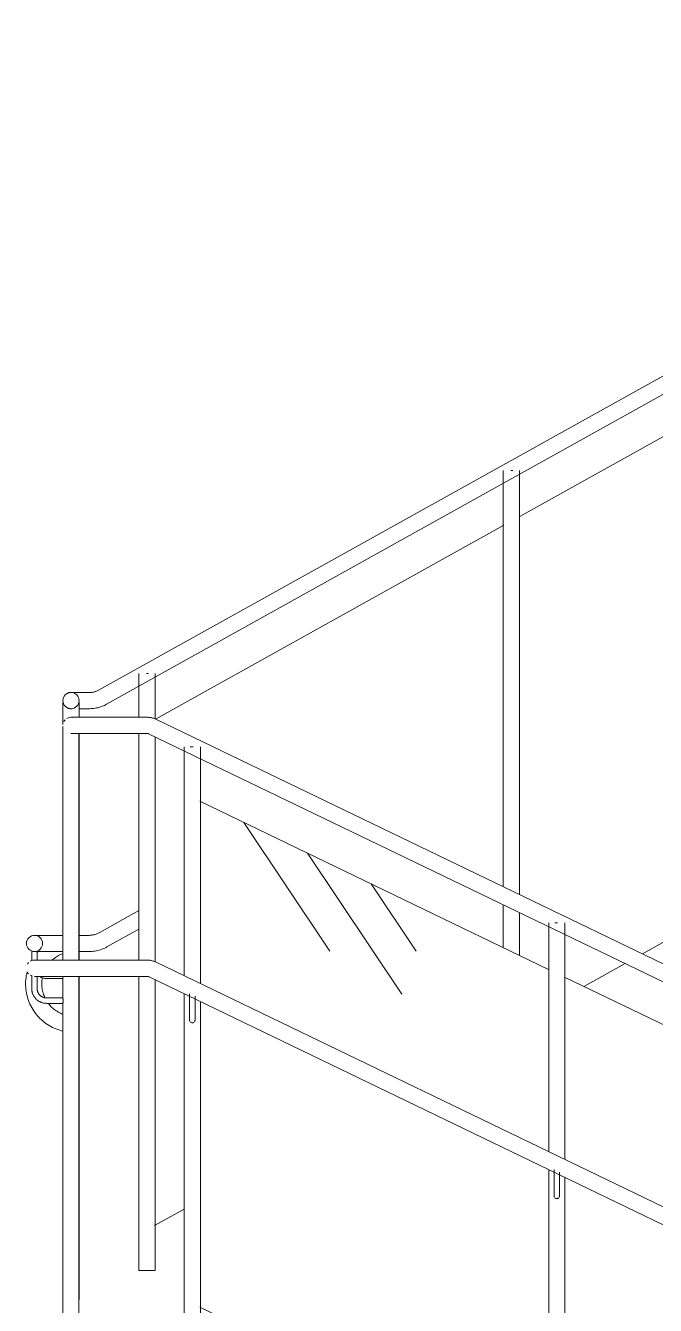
# Model space of a CAD drawing. Header units: millimetres. Extents: x -515342 to 330399, y -224905 to 507333.
# Drawn here: x 247388 to 248944, y 96382 to 99544 of the extents above; entities that cross this region are included whole.
import ezdxf

# ---------------------------------------------------------------- set-up
doc = ezdxf.new("R2010")
doc.units = ezdxf.units.MM
doc.layers.get('0').update_dxf_attribs({"lineweight": 0})
doc.layers.add('Лестницы', color=7, linetype='Continuous', lineweight=0)
doc.layers.add('Ограждение', color=7, linetype='Continuous', lineweight=0)
pattern_1 = [(123.69, (-5255.8, 6334.5), (-2598.612, 3008.927), [641.07, -5769.6]), (123.69, (-5220.23, 6441.2), (-2598.612, 3008.927), [384.64, -6026.03]), (123.69, (-5433.6, 6441.2), (-2598.612, 3008.927), [384.64, -6026.03])]

# ---------------------------------------------------------------- blocks, each defined once
blk = doc.blocks.new('Ограждение - АР_Ограждение_Ограничение_Дуга D40_расстояние между поручнями 200-V280-О_АР_П_Разрез 2-2')
at = {"layer": 'Ограждение'}
for p, q in [((-13955.9, 9204), (-13957, 9202)), ((-13940.6, 9225.4), (-13942.8, 9222.9)), ((-13935.1, 9231.2), (-13937.3, 9228.9))]:
    blk.add_line(p, q, dxfattribs=at)
at = {"layer": 'Ограждение', "flags": 128}
for points in [[(-13905.3, 9204.3), (-13902.9, 9206.4), (-13900.4, 9208.5), (-13897.8, 9210.4), (-13895.2, 9212.2), (-13892.5, 9213.9), (-13889.7, 9215.5), (-13886.9, 9217), (-13884, 9218.3), (-13881, 9219.6), (-13879.3, 9220.2)], [(-13967.5, 9174.9), (-13968.6, 9170.4), (-13969.5, 9165.7), (-13970.2, 9161), (-13970.7, 9156.2), (-13971.1, 9151.4), (-13971.2, 9146.6), (-13971.2, 9141.8), (-13970.9, 9137), (-13970.5, 9132.3), (-13969.9, 9127.5), (-13969.1, 9122.8), (-13968.1, 9118.1), (-13966.9, 9113.4), (-13965.5, 9108.8), (-13964, 9104.3), (-13962.3, 9099.8), (-13960.4, 9095.4), (-13958.3, 9091.1), (-13956, 9086.8), (-13953.6, 9082.7), (-13951, 9078.6), (-13948.3, 9074.7), (-13945.4, 9070.9), (-13942.3, 9067.2), (-13939.1, 9063.6), (-13935.8, 9060.2), (-13932.3, 9056.8), (-13928.7, 9053.7), (-13925, 9050.7), (-13921.1, 9047.8), (-13917.2, 9045.1), (-13913.1, 9042.5), (-13908.9, 9040.1), (-13904.7, 9037.9), (-13900.3, 9035.8), (-13895.9, 9034), (-13891.4, 9032.3), (-13886.9, 9030.7), (-13882.3, 9029.4), (-13879.4, 9028.7)], [(-13923.8, 9111.7), (-13924.6, 9113.4), (-13925.8, 9116.3), (-13926.9, 9119.3), (-13927.9, 9122.4), (-13928.7, 9125.5), (-13929.5, 9128.6), (-13930.1, 9131.7), (-13930.6, 9134.9), (-13930.9, 9138.1), (-13931.1, 9141.3), (-13931.2, 9144.5), (-13931.2, 9147.7), (-13931, 9150.9), (-13930.8, 9154.1), (-13930.3, 9157.2), (-13929.8, 9160.4)], [(-13879.4, 9070.5), (-13882.4, 9071.6), (-13885.3, 9073), (-13888.2, 9074.4), (-13891, 9075.9), (-13893.7, 9077.6), (-13896.4, 9079.3), (-13899, 9081.2), (-13901.5, 9083.1), (-13904, 9085.2), (-13906.3, 9087.3), (-13908.6, 9089.6), (-13910.8, 9091.9), (-13912.9, 9094.4), (-13914.9, 9096.9)]]:
    blk.add_lwpolyline(points, dxfattribs=at)
blk = doc.blocks.new('Тип перил - АР_Ограждение_Ограничение_Дуга D40_расстояние между поручнями 200-V282-О_АР_П_Разрез 2-2')
at = {"layer": 'Ограждение'}
for p, q in [((-13955.9, 9204), (-13957, 9202)), ((-13940.6, 9225.4), (-13942.8, 9222.9)), ((-13935.1, 9231.2), (-13937.3, 9228.9))]:
    blk.add_line(p, q, dxfattribs=at)
at = {"layer": 'Ограждение', "flags": 128}
for points in [[(-13905.3, 9204.3), (-13902.9, 9206.4), (-13900.4, 9208.5), (-13897.8, 9210.4), (-13895.2, 9212.2), (-13892.5, 9213.9), (-13889.7, 9215.5), (-13886.9, 9217), (-13884, 9218.3), (-13881, 9219.6), (-13879.3, 9220.2)], [(-13967.5, 9174.9), (-13968.6, 9170.4), (-13969.5, 9165.7), (-13970.2, 9161), (-13970.7, 9156.2), (-13971.1, 9151.4), (-13971.2, 9146.6), (-13971.2, 9141.8), (-13970.9, 9137), (-13970.5, 9132.3), (-13969.9, 9127.5), (-13969.1, 9122.8), (-13968.1, 9118.1), (-13966.9, 9113.4), (-13965.5, 9108.8), (-13964, 9104.3), (-13962.3, 9099.8), (-13960.4, 9095.4), (-13958.3, 9091.1), (-13956, 9086.8), (-13953.6, 9082.7), (-13951, 9078.6), (-13948.3, 9074.7), (-13945.4, 9070.9), (-13942.3, 9067.2), (-13939.1, 9063.6), (-13935.8, 9060.2), (-13932.3, 9056.8), (-13928.7, 9053.7), (-13925, 9050.7), (-13921.1, 9047.8), (-13917.2, 9045.1), (-13913.1, 9042.5), (-13908.9, 9040.1), (-13904.7, 9037.9), (-13900.3, 9035.8), (-13895.9, 9034), (-13891.4, 9032.3), (-13886.9, 9030.7), (-13882.3, 9029.4), (-13879.4, 9028.7)], [(-13923.8, 9111.7), (-13924.6, 9113.4), (-13925.8, 9116.3), (-13926.9, 9119.3), (-13927.9, 9122.4), (-13928.7, 9125.5), (-13929.5, 9128.6), (-13930.1, 9131.7), (-13930.6, 9134.9), (-13930.9, 9138.1), (-13931.1, 9141.3), (-13931.2, 9144.5), (-13931.2, 9147.7), (-13931, 9150.9), (-13930.8, 9154.1), (-13930.3, 9157.2), (-13929.8, 9160.4)], [(-13879.4, 9070.5), (-13882.4, 9071.6), (-13885.3, 9073), (-13888.2, 9074.4), (-13891, 9075.9), (-13893.7, 9077.6), (-13896.4, 9079.3), (-13899, 9081.2), (-13901.5, 9083.1), (-13904, 9085.2), (-13906.3, 9087.3), (-13908.6, 9089.6), (-13910.8, 9091.9), (-13912.9, 9094.4), (-13914.9, 9096.9)]]:
    blk.add_lwpolyline(points, dxfattribs=at)
blk = doc.blocks.new('Тип перил - Перила_Внутренний_-9190435-О_АР_П_Разрез 2-2')
at = {"layer": 'Ограждение', "flags": 128}
for points in [[(-13801.7, 9266.9), (-13802.9, 9266.6), (-13804.4, 9266.3)], [(-13814.2, 9225.3), (-13810.6, 9225.4), (-13807, 9225.6), (-13803.5, 9226), (-13799.9, 9226.5), (-13796.3, 9227.1), (-13792.8, 9227.9), (-13789.4, 9228.8), (-13785.9, 9229.9), (-13782.5, 9231.1), (-13779.2, 9232.4), (-13775.9, 9233.9), (-13772.7, 9235.5), (-13770.4, 9236.7)]]:
    blk.add_lwpolyline(points, dxfattribs=at)
blk = doc.blocks.new('Ограждение - АР_Ограждение_Балясина_D40_900 для 1500-10124909-О_АР_П_Разрез 2-2')
at = {"layer": 'Ограждение'}
for p, q in [((-13579.6, 9165.5), (-13579.6, 9730.8)), ((-13559.6, 9730.8), (-13564.7, 9730.8)), ((-13557.8, 9730.8), (-13559.6, 9730.8)), ((-13539.6, 9730.8), (-13539.6, 9146.2)), ((-13579.6, 8158.7), (-13579.6, 9121.1)), ((-13566.2, 9085.8), (-13566.2, 9121.1)), ((-13552.9, 9114.7), (-13552.9, 9085.8)), ((-13539.6, 9101.8), (-13539.6, 8158.7))]:
    blk.add_line(p, q, dxfattribs=at)
at = {"layer": 'Ограждение', "flags": 128}
for points in [[(-13566.2, 9055.8), (-13566.2, 9055.9), (-13566.2, 9055.9), (-13566.2, 9056.1), (-13566.2, 9056.2), (-13566.2, 9056.4), (-13566.2, 9056.7), (-13566.2, 9057), (-13566.2, 9057.4), (-13566.2, 9057.8), (-13566.2, 9058.2), (-13566.2, 9058.7), (-13566.2, 9059.2), (-13566.2, 9059.8), (-13566.2, 9060.4), (-13566.2, 9061.1), (-13566.2, 9061.8), (-13566.2, 9062.5), (-13566.2, 9063.3), (-13566.2, 9064.1), (-13566.2, 9064.9), (-13566.2, 9065.8), (-13566.2, 9066.7), (-13566.2, 9067.7), (-13566.2, 9068.6), (-13566.2, 9069.6), (-13566.2, 9070.7), (-13566.2, 9071.7), (-13566.2, 9072.8), (-13566.2, 9073.9), (-13566.2, 9075), (-13566.2, 9076.1), (-13566.2, 9077.2), (-13566.2, 9078.4), (-13566.2, 9079.6), (-13566.2, 9080.7), (-13566.2, 9081.9), (-13566.2, 9083.1), (-13566.2, 9084.3), (-13566.2, 9085.5), (-13566.2, 9085.8)], [(-13552.9, 9085.8), (-13552.9, 9084.6), (-13552.9, 9083.4), (-13552.9, 9082.3), (-13552.9, 9081.1), (-13552.9, 9079.9), (-13552.9, 9078.7), (-13552.9, 9077.6), (-13552.9, 9076.4), (-13552.9, 9075.3), (-13552.9, 9074.2), (-13552.9, 9073.1), (-13552.9, 9072), (-13552.9, 9070.9), (-13552.9, 9069.9), (-13552.9, 9068.9), (-13552.9, 9067.9), (-13552.9, 9067), (-13552.9, 9066.1), (-13552.9, 9065.2), (-13552.9, 9064.3), (-13552.9, 9063.5), (-13552.9, 9062.7), (-13552.9, 9062), (-13552.9, 9061.3), (-13552.9, 9060.6), (-13552.9, 9060), (-13552.9, 9059.4), (-13552.9, 9058.8), (-13552.9, 9058.3), (-13552.9, 9057.9), (-13552.9, 9057.5), (-13552.9, 9057.1), (-13552.9, 9056.8), (-13552.9, 9056.5), (-13552.9, 9056.3), (-13552.9, 9056.1), (-13552.9, 9056), (-13552.9, 9055.9), (-13552.9, 9055.8)]]:
    blk.add_lwpolyline(points, dxfattribs=at)
at = {"layer": 'Ограждение'}
for points, knots in [([(-13566.1, 9057), (-13566.2, 9056.8), (-13566.2, 9056.3), (-13566.2, 9055.5), (-13566.2, 9054.8), (-13566, 9053.9), (-13565.7, 9053.1), (-13565.4, 9052.6), (-13565.3, 9052.5)], [0.4444444, 0.4444444, 0.4444444, 0.4444444, 0.4791667, 0.5138889, 0.5486111, 0.5833333, 0.6527778, 0.6666667, 0.6666667, 0.6666667, 0.6666667]), ([(-13563.9, 9050.7), (-13563.8, 9050.7), (-13563.3, 9050.3), (-13562, 9049.5), (-13560.6, 9049.2), (-13559.6, 9049.2)], [0.7777778, 0.7777778, 0.7777778, 0.7777778, 0.7916667, 0.8611111, 1, 1, 1, 1]), ([(-13553.8, 9052.5), (-13553.6, 9052.8), (-13553.3, 9053.5), (-13553, 9054.5), (-13552.9, 9055.4), (-13552.9, 9056.1), (-13552.9, 9056.6), (-13553, 9056.9)], [0.3333333, 0.3333333, 0.3333333, 0.3333333, 0.3888889, 0.4444444, 0.4791667, 0.5138889, 0.5486111, 0.5486111, 0.5486111, 0.5486111])]:
    blk.add_open_spline(points, degree=3, knots=knots, dxfattribs=at)
blk.add_open_spline([(-13559.6, 9049.2), (-13558.8, 9049.2), (-13557.2, 9049.5), (-13555.9, 9050.2), (-13555.3, 9050.7)], degree=3, dxfattribs=at)
blk = doc.blocks.new('Ограждение - Для шага 900-10119539-О_АР_П_Разрез 2-2')
at = {"layer": 'Ограждение'}
h = blk.add_hatch(dxfattribs=at)
h.set_pattern_fill('FP_54', color=256, style=0, pattern_type=2)
h.set_pattern_definition(pattern_1)
h.paths.add_polyline_path([(-12678.5, 7930.5), (-12678.5, 8686), (-13540.6, 9102.3), (-13540.6, 8346.7), (-12739.1, 7959.7)])
h.paths.add_polyline_path([(-12678.5, 8730.5), (-12678.5, 9180.5), (-13540.6, 9596.7), (-13540.6, 9146.7), (-12693, 8737.4)])
for p, q in [((-13540.6, 9596.7), (-12678.5, 9180.5)), ((-12678.5, 7930.5), (-13540.6, 8346.7))]:
    blk.add_line(p, q, dxfattribs=at)
blk = doc.blocks.new('Ограждение - АР_Ограждение_Балясина_D40_900 для 1500-10124907-О_АР_П_Разрез 2-2')
at = {"layer": 'Ограждение'}
for p, q in [((-12679.6, 8730.9), (-12679.6, 9296.3)), ((-12659.6, 9296.3), (-12664.7, 9296.3)), ((-12657.8, 9296.3), (-12659.6, 9296.3)), ((-12639.6, 9296.3), (-12639.6, 8711.6)), ((-12679.6, 7722.7), (-12679.6, 8686.5)), ((-12666.2, 8651.3), (-12666.2, 8686.6)), ((-12652.9, 8680.2), (-12652.9, 8651.3)), ((-12639.6, 8667.2), (-12639.6, 7722.7))]:
    blk.add_line(p, q, dxfattribs=at)
at = {"layer": 'Ограждение', "flags": 128}
for points in [[(-12666.2, 8621.3), (-12666.2, 8621.3), (-12666.2, 8621.4), (-12666.2, 8621.5), (-12666.2, 8621.7), (-12666.2, 8621.9), (-12666.2, 8622.2), (-12666.2, 8622.5), (-12666.2, 8622.8), (-12666.2, 8623.2), (-12666.2, 8623.7), (-12666.2, 8624.1), (-12666.2, 8624.7), (-12666.2, 8625.3), (-12666.2, 8625.9), (-12666.2, 8626.5), (-12666.2, 8627.2), (-12666.2, 8628), (-12666.2, 8628.7), (-12666.2, 8629.5), (-12666.2, 8630.4), (-12666.2, 8631.3), (-12666.2, 8632.2), (-12666.2, 8633.1), (-12666.2, 8634.1), (-12666.2, 8635.1), (-12666.2, 8636.1), (-12666.2, 8637.2), (-12666.2, 8638.2), (-12666.2, 8639.3), (-12666.2, 8640.4), (-12666.2, 8641.5), (-12666.2, 8642.7), (-12666.2, 8643.8), (-12666.2, 8645), (-12666.2, 8646.2), (-12666.2, 8647.4), (-12666.2, 8648.6), (-12666.2, 8649.8), (-12666.2, 8651), (-12666.2, 8651.3)], [(-12652.9, 8651.3), (-12652.9, 8650.1), (-12652.9, 8648.9), (-12652.9, 8647.7), (-12652.9, 8646.5), (-12652.9, 8645.3), (-12652.9, 8644.2), (-12652.9, 8643), (-12652.9, 8641.9), (-12652.9, 8640.7), (-12652.9, 8639.6), (-12652.9, 8638.5), (-12652.9, 8637.4), (-12652.9, 8636.4), (-12652.9, 8635.4), (-12652.9, 8634.4), (-12652.9, 8633.4), (-12652.9, 8632.4), (-12652.9, 8631.5), (-12652.9, 8630.6), (-12652.9, 8629.8), (-12652.9, 8629), (-12652.9, 8628.2), (-12652.9, 8627.4), (-12652.9, 8626.7), (-12652.9, 8626), (-12652.9, 8625.4), (-12652.9, 8624.8), (-12652.9, 8624.3), (-12652.9, 8623.8), (-12652.9, 8623.3), (-12652.9, 8622.9), (-12652.9, 8622.6), (-12652.9, 8622.2), (-12652.9, 8622), (-12652.9, 8621.7), (-12652.9, 8621.5), (-12652.9, 8621.4), (-12652.9, 8621.3), (-12652.9, 8621.3)]]:
    blk.add_lwpolyline(points, dxfattribs=at)
at = {"layer": 'Ограждение'}
for points, knots in [([(-12666.1, 8622.5), (-12666.2, 8622.2), (-12666.2, 8621.7), (-12666.2, 8621), (-12666.2, 8620.3), (-12666, 8619.3), (-12665.7, 8618.5), (-12665.4, 8618), (-12665.3, 8617.9)], [0.4444444, 0.4444444, 0.4444444, 0.4444444, 0.4791667, 0.5138889, 0.5486111, 0.5833333, 0.6527778, 0.6666667, 0.6666667, 0.6666667, 0.6666667]), ([(-12663.9, 8616.2), (-12663.8, 8616.1), (-12663.3, 8615.8), (-12662, 8614.9), (-12660.6, 8614.6), (-12659.6, 8614.6)], [0.7777778, 0.7777778, 0.7777778, 0.7777778, 0.7916667, 0.8611111, 1, 1, 1, 1]), ([(-12653.8, 8618), (-12653.6, 8618.3), (-12653.3, 8619), (-12653, 8620), (-12652.9, 8620.8), (-12652.9, 8621.6), (-12652.9, 8622.1), (-12653, 8622.3)], [0.3333333, 0.3333333, 0.3333333, 0.3333333, 0.3888889, 0.4444444, 0.4791667, 0.5138889, 0.5486111, 0.5486111, 0.5486111, 0.5486111])]:
    blk.add_open_spline(points, degree=3, knots=knots, dxfattribs=at)
blk.add_open_spline([(-12659.6, 8614.6), (-12658.8, 8614.6), (-12657.2, 8614.9), (-12655.9, 8615.7), (-12655.3, 8616.2)], degree=3, dxfattribs=at)
blk = doc.blocks.new('Ограждение - Для шага 900-V308-О_АР_П_Разрез 2-2')
at = {"layer": 'Ограждение'}
h = blk.add_hatch(dxfattribs=at)
h.set_pattern_fill('FP_54', color=256, style=0, pattern_type=2)
h.set_pattern_definition(pattern_1)
h.paths.add_polyline_path([(-11778.5, 7495.9), (-11778.5, 8251.5), (-12640.6, 8667.7), (-12640.6, 7912.1), (-11869.9, 7540)])
h.paths.add_polyline_path([(-11778.5, 8295.9), (-11778.5, 8745.9), (-12640.6, 9162.1), (-12640.6, 8712.1), (-11882, 8345.9)])
for p, q in [((-12640.6, 9162.1), (-11778.5, 8745.9)), ((-11778.5, 7495.9), (-12640.6, 7912.1))]:
    blk.add_line(p, q, dxfattribs=at)
blk = doc.blocks.new('Ограждение - АР_Ограждение_Балясина_D40_900 для 1500-V310-О_АР_П_Разрез 2-2')
at = {"layer": 'Ограждение'}
for p, q in [((-13879.6, 9203.9), (-13879.6, 9779)), ((-13878.9, 9779), (-13879.6, 9779)), ((-13839.6, 9764.4), (-13839.6, 9203.8)), ((-13956.2, 9134), (-13956.2, 9166)), ((-13942.9, 9164.2), (-13942.9, 9134)), ((-13879.6, 9110.7), (-13879.6, 9164)), ((-13839.6, 9164), (-13839.6, 8304)), ((-13919.6, 9110.7), (-13879.6, 9110.7)), ((-13879.6, 9097.3), (-13919.6, 9097.3)), ((-13879.6, 8304), (-13879.6, 9097.3))]:
    blk.add_line(p, q, dxfattribs=at)
at = {"layer": 'Ограждение', "flags": 128}
for points in [[(-13919.6, 9097.3), (-13921, 9097.4), (-13922.5, 9097.5), (-13924, 9097.6), (-13925.4, 9097.8), (-13926.8, 9098.1), (-13928.3, 9098.4), (-13929.7, 9098.8), (-13931.1, 9099.2), (-13932.5, 9099.7), (-13933.8, 9100.2), (-13935.2, 9100.8), (-13936.5, 9101.5), (-13937.8, 9102.2), (-13939, 9102.9), (-13940.3, 9103.7), (-13941.5, 9104.6), (-13942.6, 9105.5), (-13943.7, 9106.4), (-13944.8, 9107.4), (-13945.9, 9108.5), (-13946.9, 9109.5), (-13947.8, 9110.6), (-13948.7, 9111.8), (-13949.6, 9113), (-13950.4, 9114.2), (-13951.2, 9115.4), (-13951.9, 9116.7), (-13952.6, 9118), (-13953.2, 9119.4), (-13953.7, 9120.7), (-13954.2, 9122.1), (-13954.7, 9123.5), (-13955.1, 9124.9), (-13955.4, 9126.3), (-13955.7, 9127.8), (-13955.9, 9129.2), (-13956.1, 9130.7), (-13956.2, 9132.1), (-13956.2, 9133.6), (-13956.2, 9134)], [(-13942.9, 9134), (-13942.9, 9133.1), (-13942.8, 9132.1), (-13942.7, 9131.2), (-13942.6, 9130.3), (-13942.4, 9129.4), (-13942.2, 9128.5), (-13942, 9127.6), (-13941.7, 9126.7), (-13941.4, 9125.8), (-13941.1, 9124.9), (-13940.7, 9124.1), (-13940.3, 9123.2), (-13939.8, 9122.4), (-13939.3, 9121.6), (-13938.8, 9120.8), (-13938.3, 9120.1), (-13937.7, 9119.3), (-13937.1, 9118.6), (-13936.5, 9117.9), (-13935.8, 9117.3), (-13935.1, 9116.6), (-13934.4, 9116), (-13933.7, 9115.4), (-13932.9, 9114.9), (-13932.2, 9114.4), (-13931.4, 9113.9), (-13930.6, 9113.4), (-13929.7, 9113), (-13928.9, 9112.6), (-13928, 9112.3), (-13927.1, 9111.9), (-13926.3, 9111.6), (-13925.4, 9111.4), (-13924.4, 9111.2), (-13923.5, 9111), (-13922.6, 9110.9), (-13921.7, 9110.8), (-13920.7, 9110.7), (-13919.8, 9110.7), (-13919.6, 9110.7)]]:
    blk.add_lwpolyline(points, dxfattribs=at)
at = {"layer": 'Ограждение'}
blk.add_open_spline([(-13879.6, 9097.3), (-13879.6, 9097.3), (-13879.5, 9097.6), (-13879.2, 9098.6), (-13878.9, 9099.7), (-13878.7, 9100.6), (-13878.5, 9101.7), (-13878.5, 9102.7), (-13878.4, 9103.6), (-13878.4, 9104.3), (-13878.4, 9105), (-13878.5, 9106), (-13878.7, 9107.1), (-13878.9, 9108.3), (-13879.1, 9109.3), (-13879.4, 9110.3), (-13879.6, 9110.7), (-13879.6, 9110.7)], degree=3, knots=[0, 0, 0, 0, 0.111111, 0.222222, 0.277778, 0.333333, 0.388889, 0.444444, 0.479167, 0.513889, 0.548611, 0.583333, 0.652778, 0.722222, 0.791667, 0.861111, 1, 1, 1, 1], dxfattribs=at)
blk = doc.blocks.new('Ограждение - Ограждение-10119502-О_АР_П_Разрез 2-2')
for name in ['Ограждение - АР_Ограждение_Балясина_D40_900 для 1500-V310-О_АР_П_Разрез 2-2', 'Ограждение - АР_Ограждение_Балясина_D40_900 для 1500-10124909-О_АР_П_Разрез 2-2', 'Ограждение - Для шага 900-10119539-О_АР_П_Разрез 2-2', 'Ограждение - АР_Ограждение_Балясина_D40_900 для 1500-10124907-О_АР_П_Разрез 2-2', 'Ограждение - Для шага 900-V308-О_АР_П_Разрез 2-2']:
    blk.add_blockref(name, (0, 0))
blk = doc.blocks.new('Тип верхнего поручня - Верхний поручень_Внутренний_-10119506-О_АР_П_Разрез 2-2')
at = {"layer": 'Ограждение'}
for p, q in [((-13669.6, 9804), (-13814.6, 9804)), ((-10559.6, 8307.3), (-13650, 9799.5)), ((-13814.6, 9764), (-13669.6, 9764)), ((-13667.4, 9763.5), (-10577, 8271.3))]:
    blk.add_line(p, q, dxfattribs=at)
at = {"layer": 'Ограждение', "flags": 128}
for points in [[(-13814.6, 9804), (-13816.4, 9804), (-13818.2, 9804), (-13819.9, 9804), (-13821.7, 9804), (-13823.5, 9804), (-13825.3, 9804), (-13827, 9804), (-13828.7, 9804), (-13830.4, 9804), (-13832.1, 9804), (-13833.7, 9804), (-13835.3, 9804), (-13836.9, 9804), (-13838.5, 9804), (-13840, 9804), (-13841.4, 9804), (-13842.9, 9804), (-13844.2, 9804), (-13845.6, 9804), (-13846.8, 9804), (-13848.1, 9804), (-13849.2, 9804), (-13850.4, 9804), (-13851.4, 9804), (-13852.4, 9804), (-13853.4, 9804), (-13854.2, 9804), (-13855.1, 9804), (-13855.8, 9804), (-13856.5, 9804), (-13857.1, 9804), (-13857.7, 9804), (-13858.2, 9804), (-13858.6, 9804), (-13858.9, 9804), (-13859.2, 9804), (-13859.4, 9804), (-13859.5, 9804), (-13859.6, 9804), (-13859.6, 9804)], [(-13650, 9799.5), (-13651.7, 9800.3), (-13653.3, 9801), (-13655, 9801.6), (-13656.7, 9802.1), (-13658.5, 9802.6), (-13660.2, 9803), (-13662, 9803.4), (-13663.8, 9803.6), (-13665.6, 9803.8), (-13667.4, 9803.9), (-13669.2, 9804), (-13669.6, 9804)], [(-13859.6, 9764), (-13859.5, 9764), (-13859.4, 9764), (-13859.2, 9764), (-13859, 9764), (-13858.7, 9764), (-13858.3, 9764), (-13857.8, 9764), (-13857.3, 9764), (-13856.7, 9764), (-13856, 9764), (-13855.3, 9764), (-13854.5, 9764), (-13853.6, 9764), (-13852.7, 9764), (-13851.7, 9764), (-13850.7, 9764), (-13849.6, 9764), (-13848.4, 9764), (-13847.2, 9764), (-13845.9, 9764), (-13844.6, 9764), (-13843.2, 9764), (-13841.8, 9764), (-13840.4, 9764), (-13838.9, 9764), (-13837.3, 9764), (-13835.8, 9764), (-13834.2, 9764), (-13832.5, 9764), (-13830.9, 9764), (-13829.2, 9764), (-13827.5, 9764), (-13825.7, 9764), (-13824, 9764), (-13822.2, 9764), (-13820.4, 9764), (-13818.6, 9764), (-13816.8, 9764), (-13815, 9764), (-13814.6, 9764)], [(-13669.6, 9764), (-13669.4, 9764), (-13669.2, 9764), (-13669, 9764), (-13668.8, 9763.9), (-13668.6, 9763.9), (-13668.4, 9763.9), (-13668.2, 9763.8), (-13668, 9763.7), (-13667.8, 9763.7), (-13667.6, 9763.6), (-13667.5, 9763.5), (-13667.4, 9763.5)]]:
    blk.add_lwpolyline(points, dxfattribs=at)
at = {"layer": 'Ограждение'}
for start, end in [(80.8887, 120), (135, 150)]:
    blk.add_arc((-13859.6, 9784), 20, start, end, dxfattribs=at)
blk = doc.blocks.new('Тип перил - Перила_Внутренний_-10119516-О_АР_П_Разрез 2-2')
at = {"layer": 'Ограждение'}
for p, q in [((-13670.7, 9204), (-13899.6, 9204)), ((-10559.9, 7707.5), (-13649, 9199)), ((-13899.6, 9164), (-13670.7, 9164)), ((-13666.4, 9163), (-10577.3, 7671.5))]:
    blk.add_line(p, q, dxfattribs=at)
at = {"layer": 'Ограждение', "flags": 128}
for points in [[(-13899.6, 9204), (-13901.6, 9204), (-13903.6, 9204), (-13905.5, 9204), (-13907.5, 9204), (-13909.5, 9204), (-13911.4, 9204), (-13913.4, 9204), (-13915.3, 9204), (-13917.2, 9204), (-13919, 9204), (-13920.9, 9204), (-13922.6, 9204), (-13924.4, 9204), (-13926.1, 9204), (-13927.8, 9204), (-13929.4, 9204), (-13931, 9204), (-13932.5, 9204), (-13934, 9204), (-13935.4, 9204), (-13936.8, 9204), (-13938.1, 9204), (-13939.3, 9204), (-13940.5, 9204), (-13941.6, 9204), (-13942.7, 9204), (-13943.7, 9204), (-13944.6, 9204), (-13945.4, 9204), (-13946.2, 9204), (-13946.9, 9204), (-13947.5, 9204), (-13948, 9204), (-13948.5, 9204), (-13948.8, 9204), (-13949.1, 9204), (-13949.4, 9204), (-13949.5, 9204), (-13949.6, 9204), (-13949.6, 9204)], [(-13649, 9199), (-13650.8, 9199.9), (-13652.7, 9200.6), (-13654.5, 9201.3), (-13656.4, 9201.9), (-13658.4, 9202.4), (-13660.3, 9202.9), (-13662.3, 9203.3), (-13664.3, 9203.6), (-13666.3, 9203.8), (-13668.2, 9203.9), (-13670.2, 9204), (-13670.7, 9204)], [(-13949.6, 9164), (-13949.5, 9164), (-13949.4, 9164), (-13949.2, 9164), (-13948.9, 9164), (-13948.6, 9164), (-13948.1, 9164), (-13947.6, 9164), (-13947, 9164), (-13946.4, 9164), (-13945.6, 9164), (-13944.8, 9164), (-13943.9, 9164), (-13943, 9164), (-13941.9, 9164), (-13940.8, 9164), (-13939.7, 9164), (-13938.4, 9164), (-13937.2, 9164), (-13935.8, 9164), (-13934.4, 9164), (-13932.9, 9164), (-13931.4, 9164), (-13929.9, 9164), (-13928.2, 9164), (-13926.6, 9164), (-13924.9, 9164), (-13923.1, 9164), (-13921.3, 9164), (-13919.5, 9164), (-13917.7, 9164), (-13915.8, 9164), (-13913.9, 9164), (-13912, 9164), (-13910, 9164), (-13908.1, 9164), (-13906.1, 9164), (-13904.1, 9164), (-13902.1, 9164), (-13900.1, 9164), (-13899.6, 9164)], [(-13670.7, 9164), (-13670.3, 9164), (-13669.9, 9164), (-13669.5, 9163.9), (-13669.1, 9163.9), (-13668.7, 9163.8), (-13668.4, 9163.7), (-13668, 9163.6), (-13667.6, 9163.5), (-13667.2, 9163.4), (-13666.8, 9163.2), (-13666.5, 9163), (-13666.4, 9163)]]:
    blk.add_lwpolyline(points, dxfattribs=at)
at = {"layer": 'Ограждение'}
for start, end in [(81.0165, 120), (135.662, 150), (210, 225), (240, 251.7109)]:
    blk.add_arc((-13949.6, 9184), 20, start, end, dxfattribs=at)
blk = doc.blocks.new('Ограждение - АР_Ограждение_Балясина_D40_900 для 1500-V312-О_АР_П_Разрез 2-2')
at = {"layer": 'Ограждение', "color": 253, "true_color": 0xaaaaaa}
for p, q in [((-13879.2, 9786.6), (-13879.2, 9840.3)), ((-13878.5, 9840.3), (-13879.2, 9840.3)), ((-13839.2, 9840.3), (-13839.9, 9840.3)), ((-13839.2, 9840.3), (-13839.2, 9803.6)), ((-13879.2, 9779), (-13879.2, 9781.4)), ((-13839.2, 9764.4), (-13839.2, 9203.8)), ((-13955.9, 9202.2), (-13955.9, 9226.6)), ((-13942.6, 9226.6), (-13942.6, 9203.8)), ((-13879.4, 9158.7), (-13919.2, 9158.7)), ((-13839.2, 9164), (-13839.2, 8365.3))]:
    blk.add_line(p, q, dxfattribs=at)
at = {"layer": 'Ограждение', "color": 253, "true_color": 0xaaaaaa, "flags": 128}
blk.add_lwpolyline([(-13919.2, 9158.7), (-13920.7, 9158.7), (-13922.2, 9158.8), (-13923.6, 9158.9), (-13925.1, 9159.1), (-13926.5, 9159.4), (-13927.9, 9159.7), (-13929.4, 9160.1), (-13930.8, 9160.5), (-13932.1, 9161), (-13933.5, 9161.6), (-13934.8, 9162.2), (-13936.2, 9162.8), (-13937.4, 9163.5)], dxfattribs=at)
blk = doc.blocks.new('Ограждение - АР_Ограждение_Балясина_D40_900 для 1500-V313-О_АР_П_Разрез 2-2')
at = {"layer": 'Ограждение', "color": 253, "true_color": 0xaaaaaa}
for p, q in [((-13691.7, 9804), (-13691.7, 9912.5)), ((-13671.7, 9912.5), (-13673, 9912.5)), ((-13668.1, 9912.5), (-13671.7, 9912.5)), ((-13651.7, 9912.5), (-13651.7, 9800.1)), ((-13691.7, 9204), (-13691.7, 9764.1)), ((-13651.7, 9755.9), (-13651.7, 9199.9)), ((-13691.7, 8437.5), (-13691.7, 9164.1)), ((-13651.7, 9155.9), (-13651.7, 8437.5)), ((-13671.7, 8437.5), (-13691.7, 8437.5)), ((-13651.7, 8437.5), (-13671.7, 8437.5))]:
    blk.add_line(p, q, dxfattribs=at)
blk = doc.blocks.new('Ограждение - Для шага 900-10123112-О_АР_П_Разрез 2-2')
at = {"layer": 'Ограждение', "color": 253, "true_color": 0xaaaaaa}
for p, q in [((-13650.1, 9799.5), (-12790.7, 10278.4)), ((-13579.4, 8589), (-13652.8, 8548.1))]:
    blk.add_line(p, q, dxfattribs=at)
blk = doc.blocks.new('Ограждение - АР_Ограждение_Балясина_D40_900 для 1500-10125169-О_АР_П_Разрез 2-2')
at = {"layer": 'Ограждение', "color": 253, "true_color": 0xaaaaaa}
for p, q in [((-12791.7, 9385.1), (-12791.7, 10414)), ((-12771.7, 10414), (-12773, 10414)), ((-12768.1, 10414), (-12771.7, 10414)), ((-12751.7, 10414), (-12751.7, 9365.8)), ((-12791.7, 9235.1), (-12791.7, 9340.7)), ((-12751.7, 9321.4), (-12751.7, 9215.8))]:
    blk.add_line(p, q, dxfattribs=at)
blk = doc.blocks.new('Ограждение - Для шага 900-V314-О_АР_П_Разрез 2-2')
at = {"layer": 'Ограждение', "true_color": 0xaaaaaa}
h = blk.add_hatch(dxfattribs=at)
h.set_pattern_fill('FP_54', color=253, style=0, pattern_type=2)
h.set_pattern_definition(pattern_1)
h.paths.add_polyline_path([(-12592.5, 9138.9), (-12491, 9195.5), (-12639.6, 9267.2), (-12639.6, 9161.6), (-12631.9, 9158)])
h.paths.add_polyline_path([(-12679.6, 9180.9), (-12679.6, 9286.5), (-12752.8, 9321.9), (-12752.8, 9216.3), (-12714.8, 9198)])
h.paths.add_polyline_path([(-12448.3, 9219.3), (-11890.7, 9530), (-11890.7, 10780), (-12752.8, 10299.6), (-12752.8, 9366.3), (-12524.8, 9256.2)])
at = {"layer": 'Ограждение', "color": 253, "true_color": 0xaaaaaa}
for p, q in [((-12752.8, 10299.6), (-11890.7, 10780)), ((-11890.7, 9530), (-12448.3, 9219.3)), ((-12491, 9195.5), (-12592.5, 9138.9))]:
    blk.add_line(p, q, dxfattribs=at)
blk = doc.blocks.new('Ограждение - Ограждение-10123013-О_АР_П_Разрез 2-2')
at = {"layer": 'Ограждение', "color": 253, "true_color": 0xaaaaaa}
for p, q in [((-10844.4, 11513), (-13791, 9871)), ((-13771.6, 9836.1), (-10825, 11478)), ((-13812.9, 9865.3), (-13814.2, 9865.3)), ((-13814.2, 9825.3), (-13812.9, 9825.3)), ((-13691.7, 9326.4), (-13789.9, 9271.7)), ((-13879.3, 9265.3), (-13899.2, 9265.3)), ((-13814.2, 9265.3), (-13839.2, 9265.3)), ((-13770.4, 9236.7), (-13691.7, 9280.6)), ((-13899.2, 9225.3), (-13879.3, 9225.3)), ((-13839.2, 9225.3), (-13814.2, 9225.3))]:
    blk.add_line(p, q, dxfattribs=at)
at = {"layer": 'Ограждение', "color": 253, "true_color": 0xaaaaaa, "flags": 128}
for points in [[(-13868.6, 9863), (-13867.9, 9863.3), (-13867.2, 9863.7), (-13866.5, 9864), (-13865.7, 9864.2), (-13865, 9864.5), (-13864.2, 9864.7), (-13863.4, 9864.9), (-13862.6, 9865), (-13861.8, 9865.2), (-13861, 9865.3), (-13860.2, 9865.3), (-13859.4, 9865.3)], [(-13859.2, 9865.3), (-13859.1, 9865.3), (-13858.9, 9865.3), (-13858.6, 9865.3), (-13858.3, 9865.3), (-13857.9, 9865.3)], [(-13857.5, 9865.3), (-13856.9, 9865.3), (-13856.3, 9865.3), (-13855.7, 9865.3), (-13854.9, 9865.3), (-13854.1, 9865.3), (-13853.3, 9865.3), (-13852.3, 9865.3), (-13851.4, 9865.3), (-13850.3, 9865.3), (-13849.2, 9865.3), (-13848.1, 9865.3), (-13846.8, 9865.3), (-13845.6, 9865.3), (-13844.3, 9865.3), (-13842.9, 9865.3), (-13841.5, 9865.3), (-13840, 9865.3), (-13838.5, 9865.3), (-13837, 9865.3), (-13835.4, 9865.3), (-13833.8, 9865.3), (-13832.2, 9865.3), (-13830.5, 9865.3), (-13828.8, 9865.3), (-13827.1, 9865.3), (-13825.4, 9865.3), (-13823.6, 9865.3), (-13821.9, 9865.3), (-13820.1, 9865.3), (-13818.3, 9865.3), (-13816.5, 9865.3), (-13814.7, 9865.3), (-13814.2, 9865.3)], [(-13791, 9871), (-13792.6, 9870.2), (-13794.2, 9869.4), (-13795.9, 9868.7), (-13797.6, 9868), (-13799.3, 9867.5), (-13801, 9866.9), (-13802.7, 9866.5), (-13804.5, 9866.1), (-13806.3, 9865.8), (-13808.1, 9865.6), (-13809.9, 9865.4), (-13811.6, 9865.4), (-13812.9, 9865.3)], [(-13812.9, 9825.3), (-13809.5, 9825.4), (-13806.1, 9825.6), (-13802.8, 9825.9), (-13799.4, 9826.4), (-13796, 9827), (-13792.7, 9827.8), (-13789.4, 9828.6), (-13786.2, 9829.6), (-13783, 9830.8), (-13779.8, 9832), (-13776.7, 9833.4), (-13773.7, 9834.9), (-13771.6, 9836.1)], [(-13860, 9825.3), (-13860.8, 9825.4), (-13861.6, 9825.5), (-13862.4, 9825.6), (-13863.2, 9825.7), (-13864, 9825.9), (-13864.7, 9826.1), (-13865.5, 9826.3), (-13866.3, 9826.6), (-13867, 9826.9), (-13867.7, 9827.2), (-13868.5, 9827.6)], [(-13857.8, 9825.3), (-13858.2, 9825.3), (-13858.6, 9825.3), (-13858.8, 9825.3), (-13859, 9825.3), (-13859.2, 9825.3), (-13859.2, 9825.3)], [(-13856.2, 9825.3), (-13856.8, 9825.3), (-13857.3, 9825.3)], [(-13814.2, 9825.3), (-13816, 9825.3), (-13817.8, 9825.3), (-13819.6, 9825.3), (-13821.4, 9825.3), (-13823.2, 9825.3), (-13824.9, 9825.3), (-13826.7, 9825.3), (-13828.4, 9825.3), (-13830.1, 9825.3), (-13831.7, 9825.3), (-13833.4, 9825.3), (-13835, 9825.3), (-13836.6, 9825.3), (-13838.1, 9825.3)], [(-13947.3, 9265.3), (-13946.7, 9265.3), (-13946, 9265.3), (-13945.3, 9265.3), (-13944.5, 9265.3), (-13943.6, 9265.3), (-13942.6, 9265.3), (-13941.6, 9265.3), (-13940.5, 9265.3), (-13939.3, 9265.3), (-13938.1, 9265.3), (-13936.8, 9265.3), (-13935.5, 9265.3), (-13934.1, 9265.3), (-13932.6, 9265.3), (-13931.1, 9265.3), (-13929.5, 9265.3), (-13927.9, 9265.3), (-13926.2, 9265.3), (-13924.5, 9265.3), (-13922.8, 9265.3), (-13921, 9265.3), (-13919.2, 9265.3), (-13917.3, 9265.3), (-13915.5, 9265.3), (-13913.6, 9265.3), (-13911.6, 9265.3), (-13909.7, 9265.3), (-13907.7, 9265.3), (-13905.7, 9265.3), (-13903.8, 9265.3), (-13901.8, 9265.3), (-13899.8, 9265.3), (-13899.2, 9265.3)], [(-13789.9, 9271.7), (-13791.7, 9270.7), (-13793.5, 9269.9), (-13795.3, 9269.1), (-13797.2, 9268.3), (-13799.1, 9267.7), (-13801, 9267.1), (-13802.9, 9266.6), (-13804.9, 9266.2), (-13806.8, 9265.9), (-13808.8, 9265.6), (-13810.8, 9265.5), (-13812.8, 9265.4), (-13814.2, 9265.3)], [(-13814.2, 9225.3), (-13810.6, 9225.4), (-13807, 9225.6), (-13803.5, 9226), (-13799.9, 9226.5), (-13796.3, 9227.1), (-13792.8, 9227.9), (-13789.4, 9228.8), (-13785.9, 9229.9), (-13782.5, 9231.1), (-13779.2, 9232.4), (-13775.9, 9233.9), (-13772.7, 9235.5), (-13770.4, 9236.7)], [(-13899.2, 9225.3), (-13901.2, 9225.3), (-13903.2, 9225.3), (-13905.2, 9225.3), (-13907.2, 9225.3), (-13909.2, 9225.3), (-13911.1, 9225.3), (-13913, 9225.3), (-13915, 9225.3), (-13916.8, 9225.3), (-13918.7, 9225.3), (-13920.5, 9225.3), (-13922.3, 9225.3), (-13924.1, 9225.3), (-13925.8, 9225.3), (-13927.5, 9225.3), (-13929.1, 9225.3), (-13930.7, 9225.3), (-13932.2, 9225.3), (-13933.7, 9225.3), (-13935.1, 9225.3), (-13936.5, 9225.3), (-13937.8, 9225.3), (-13939, 9225.3), (-13940.2, 9225.3), (-13941.3, 9225.3), (-13942.3, 9225.3)]]:
    blk.add_lwpolyline(points, dxfattribs=at)
at = {"layer": 'Ограждение', "color": 253, "true_color": 0xaaaaaa}
for centre, start, end in [((-13859.2, 9845.3), 0, 180), ((-13859.2, 9845.3), 180, 0), ((-13949.2, 9245.3), 0, 180), ((-13949.2, 9245.3), 180, 0)]:
    blk.add_arc(centre, 20, start, end, dxfattribs=at)
for name in ['Ограждение - Для шага 900-V314-О_АР_П_Разрез 2-2', 'Ограждение - АР_Ограждение_Балясина_D40_900 для 1500-10125169-О_АР_П_Разрез 2-2', 'Ограждение - Для шага 900-10123112-О_АР_П_Разрез 2-2', 'Ограждение - АР_Ограждение_Балясина_D40_900 для 1500-V313-О_АР_П_Разрез 2-2', 'Ограждение - АР_Ограждение_Балясина_D40_900 для 1500-V312-О_АР_П_Разрез 2-2']:
    blk.add_blockref(name, (0, 0))
blk = doc.blocks.new('Тип верхнего поручня - Верхний поручень_Внутренний_-10123018-О_АР_П_Разрез 2-2')
at = {"layer": 'Ограждение', "color": 253, "true_color": 0xaaaaaa}
for p, q in [((-10844.4, 11513), (-13791, 9871)), ((-13771.6, 9836.1), (-10825, 11478)), ((-13812.9, 9865.3), (-13814.2, 9865.3)), ((-13814.2, 9825.3), (-13812.9, 9825.3))]:
    blk.add_line(p, q, dxfattribs=at)
at = {"layer": 'Ограждение', "color": 253, "true_color": 0xaaaaaa, "flags": 128}
for points in [[(-13868.6, 9863), (-13867.9, 9863.3), (-13867.2, 9863.7), (-13866.5, 9864), (-13865.7, 9864.2), (-13865, 9864.5), (-13864.2, 9864.7), (-13863.4, 9864.9), (-13862.6, 9865), (-13861.8, 9865.2), (-13861, 9865.3), (-13860.2, 9865.3), (-13859.4, 9865.3)], [(-13859.2, 9865.3), (-13859.1, 9865.3), (-13858.9, 9865.3), (-13858.6, 9865.3), (-13858.3, 9865.3), (-13857.9, 9865.3)], [(-13857.5, 9865.3), (-13856.9, 9865.3), (-13856.3, 9865.3), (-13855.7, 9865.3), (-13854.9, 9865.3), (-13854.1, 9865.3), (-13853.3, 9865.3), (-13852.3, 9865.3), (-13851.4, 9865.3), (-13850.3, 9865.3), (-13849.2, 9865.3), (-13848.1, 9865.3), (-13846.8, 9865.3), (-13845.6, 9865.3), (-13844.3, 9865.3), (-13842.9, 9865.3), (-13841.5, 9865.3), (-13840, 9865.3), (-13838.5, 9865.3), (-13837, 9865.3), (-13835.4, 9865.3), (-13833.8, 9865.3), (-13832.2, 9865.3), (-13830.5, 9865.3), (-13828.8, 9865.3), (-13827.1, 9865.3), (-13825.4, 9865.3), (-13823.6, 9865.3), (-13821.9, 9865.3), (-13820.1, 9865.3), (-13818.3, 9865.3), (-13816.5, 9865.3), (-13814.7, 9865.3), (-13814.2, 9865.3)], [(-13791, 9871), (-13792.6, 9870.2), (-13794.2, 9869.4), (-13795.9, 9868.7), (-13797.6, 9868), (-13799.3, 9867.5), (-13801, 9866.9), (-13802.7, 9866.5), (-13804.5, 9866.1), (-13806.3, 9865.8), (-13808.1, 9865.6), (-13809.9, 9865.4), (-13811.6, 9865.4), (-13812.9, 9865.3)], [(-13812.9, 9825.3), (-13809.5, 9825.4), (-13806.1, 9825.6), (-13802.8, 9825.9), (-13799.4, 9826.4), (-13796, 9827), (-13792.7, 9827.8), (-13789.4, 9828.6), (-13786.2, 9829.6), (-13783, 9830.8), (-13779.8, 9832), (-13776.7, 9833.4), (-13773.7, 9834.9), (-13771.6, 9836.1)], [(-13860, 9825.3), (-13860.8, 9825.4), (-13861.6, 9825.5), (-13862.4, 9825.6), (-13863.2, 9825.7), (-13864, 9825.9), (-13864.7, 9826.1), (-13865.5, 9826.3), (-13866.3, 9826.6), (-13867, 9826.9), (-13867.7, 9827.2), (-13868.5, 9827.6)], [(-13857.8, 9825.3), (-13858.2, 9825.3), (-13858.6, 9825.3), (-13858.8, 9825.3), (-13859, 9825.3), (-13859.2, 9825.3), (-13859.2, 9825.3)], [(-13856.2, 9825.3), (-13856.8, 9825.3), (-13857.3, 9825.3)], [(-13814.2, 9825.3), (-13816, 9825.3), (-13817.8, 9825.3), (-13819.6, 9825.3), (-13821.4, 9825.3), (-13823.2, 9825.3), (-13824.9, 9825.3), (-13826.7, 9825.3), (-13828.4, 9825.3), (-13830.1, 9825.3), (-13831.7, 9825.3), (-13833.4, 9825.3), (-13835, 9825.3), (-13836.6, 9825.3), (-13838.1, 9825.3)]]:
    blk.add_lwpolyline(points, dxfattribs=at)
at = {"layer": 'Ограждение', "color": 253, "true_color": 0xaaaaaa}
for start, end in [(0, 180), (180, 0)]:
    blk.add_arc((-13859.2, 9845.3), 20, start, end, dxfattribs=at)
blk = doc.blocks.new('Тип перил - Перила_Внутренний_-10123028-О_АР_П_Разрез 2-2')
at = {"layer": 'Ограждение', "color": 253, "true_color": 0xaaaaaa}
for p, q in [((-13691.7, 9326.4), (-13789.9, 9271.7)), ((-13879.3, 9265.3), (-13899.2, 9265.3)), ((-13814.2, 9265.3), (-13839.2, 9265.3)), ((-13770.4, 9236.7), (-13691.7, 9280.6)), ((-13899.2, 9225.3), (-13879.3, 9225.3)), ((-13839.2, 9225.3), (-13814.2, 9225.3))]:
    blk.add_line(p, q, dxfattribs=at)
at = {"layer": 'Ограждение', "color": 253, "true_color": 0xaaaaaa, "flags": 128}
for points in [[(-13947.3, 9265.3), (-13946.7, 9265.3), (-13946, 9265.3), (-13945.3, 9265.3), (-13944.5, 9265.3), (-13943.6, 9265.3), (-13942.6, 9265.3), (-13941.6, 9265.3), (-13940.5, 9265.3), (-13939.3, 9265.3), (-13938.1, 9265.3), (-13936.8, 9265.3), (-13935.5, 9265.3), (-13934.1, 9265.3), (-13932.6, 9265.3), (-13931.1, 9265.3), (-13929.5, 9265.3), (-13927.9, 9265.3), (-13926.2, 9265.3), (-13924.5, 9265.3), (-13922.8, 9265.3), (-13921, 9265.3), (-13919.2, 9265.3), (-13917.3, 9265.3), (-13915.5, 9265.3), (-13913.6, 9265.3), (-13911.6, 9265.3), (-13909.7, 9265.3), (-13907.7, 9265.3), (-13905.7, 9265.3), (-13903.8, 9265.3), (-13901.8, 9265.3), (-13899.8, 9265.3), (-13899.2, 9265.3)], [(-13789.9, 9271.7), (-13791.7, 9270.7), (-13793.5, 9269.9), (-13795.3, 9269.1), (-13797.2, 9268.3), (-13799.1, 9267.7), (-13801, 9267.1), (-13802.9, 9266.6), (-13804.9, 9266.2), (-13806.8, 9265.9), (-13808.8, 9265.6), (-13810.8, 9265.5), (-13812.8, 9265.4), (-13814.2, 9265.3)], [(-13814.2, 9225.3), (-13810.6, 9225.4), (-13807, 9225.6), (-13803.5, 9226), (-13799.9, 9226.5), (-13796.3, 9227.1), (-13792.8, 9227.9), (-13789.4, 9228.8), (-13785.9, 9229.9), (-13782.5, 9231.1), (-13779.2, 9232.4), (-13775.9, 9233.9), (-13772.7, 9235.5), (-13770.4, 9236.7)], [(-13899.2, 9225.3), (-13901.2, 9225.3), (-13903.2, 9225.3), (-13905.2, 9225.3), (-13907.2, 9225.3), (-13909.2, 9225.3), (-13911.1, 9225.3), (-13913, 9225.3), (-13915, 9225.3), (-13916.8, 9225.3), (-13918.7, 9225.3), (-13920.5, 9225.3), (-13922.3, 9225.3), (-13924.1, 9225.3), (-13925.8, 9225.3), (-13927.5, 9225.3), (-13929.1, 9225.3), (-13930.7, 9225.3), (-13932.2, 9225.3), (-13933.7, 9225.3), (-13935.1, 9225.3), (-13936.5, 9225.3), (-13937.8, 9225.3), (-13939, 9225.3), (-13940.2, 9225.3), (-13941.3, 9225.3), (-13942.3, 9225.3)]]:
    blk.add_lwpolyline(points, dxfattribs=at)
at = {"layer": 'Ограждение', "color": 253, "true_color": 0xaaaaaa}
for start, end in [(0, 180), (180, 0)]:
    blk.add_arc((-13949.2, 9245.3), 20, start, end, dxfattribs=at)

msp = doc.modelspace()

# ---------------------------------------------------------------- linework, layer by layer
at = {"layer": 'Лестницы'}
msp.add_line((248700.1499, 96646.0574), (248703.4518, 96647.8974), dxfattribs=at)

# ---------------------------------------------------------------- block references
at = {"layer": 'Ограждение'}
for name in ['Ограждение - Ограждение-10123013-О_АР_П_Разрез 2-2', 'Тип верхнего поручня - Верхний поручень_Внутренний_-10123018-О_АР_П_Разрез 2-2', 'Тип перил - Перила_Внутренний_-10123028-О_АР_П_Разрез 2-2', 'Тип перил - Перила_Внутренний_-9190435-О_АР_П_Разрез 2-2', 'Тип верхнего поручня - Верхний поручень_Внутренний_-10119506-О_АР_П_Разрез 2-2', 'Ограждение - Ограждение-10119502-О_АР_П_Разрез 2-2', 'Ограждение - АР_Ограждение_Ограничение_Дуга D40_расстояние между поручнями 200-V280-О_АР_П_Разрез 2-2', 'Тип перил - АР_Ограждение_Ограничение_Дуга D40_расстояние между поручнями 200-V282-О_АР_П_Разрез 2-2', 'Тип перил - Перила_Внутренний_-10119516-О_АР_П_Разрез 2-2']:
    msp.add_blockref(name, (261359.7107, 88031.3929), dxfattribs=at)

doc.saveas('drawing.dxf')
